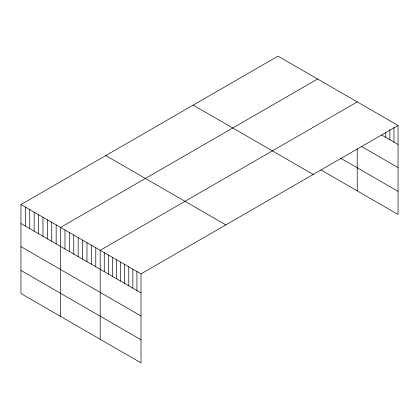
<?xml version="1.0" encoding="UTF-8"?>
<svg xmlns="http://www.w3.org/2000/svg" width="419" height="419" viewBox="0 0 419 419"><rect width="100%" height="100%" fill="white"/><g stroke="black" fill="none" stroke-linecap="round" stroke-linejoin="round"><path stroke-width="0.63" d="M20.95 204.551L141.009 273.869L141.009 362.849L20.95 293.536L20.95 204.551L277.991 56.151L398.05 125.464L398.05 214.449L320.912 169.915M317.612 79.023L60.566 227.428L60.566 316.408M357.229 101.896L100.188 250.3L100.188 339.285M141.009 273.869L398.05 125.464M381.725 135.044L398.05 144.471M361.314 146.351L398.05 167.563M340.72 158.256L398.05 191.357M193.169 105.122L313.223 174.435M105.777 155.58L225.831 224.893M20.95 223.557L141.009 292.876M20.95 246.65L141.009 315.968M20.95 270.444L141.009 339.757M393.97 127.544L393.97 142.114M389.885 129.623L389.885 139.757M385.805 132.331L385.805 137.401M357.229 148.755L357.229 190.881M136.924 271.512L136.924 290.519M132.844 269.155L132.844 288.162M128.759 266.798L128.759 285.805M124.679 264.441L124.679 283.448M120.599 262.084L120.599 281.091M116.513 259.728L116.513 278.735M112.433 257.371L112.433 276.378M108.353 255.014L108.353 274.021M104.268 252.657L104.268 271.664M95.783 247.76L95.783 266.767M91.384 245.215L91.384 264.221M86.979 242.674L86.979 261.681M82.58 240.134L82.58 259.141M78.175 237.594L78.175 256.601M73.775 235.049L73.775 254.055M69.371 232.508L69.371 251.515M64.971 229.968L64.971 248.975M56.167 224.883L56.167 243.889M51.762 222.342L51.762 241.349M47.363 219.802L47.363 238.809M42.958 217.262L42.958 236.269M38.558 214.717L38.558 233.723M34.154 212.176L34.154 231.183M29.754 209.636L29.754 228.643M25.35 207.096L25.35 226.103"/></g></svg>
